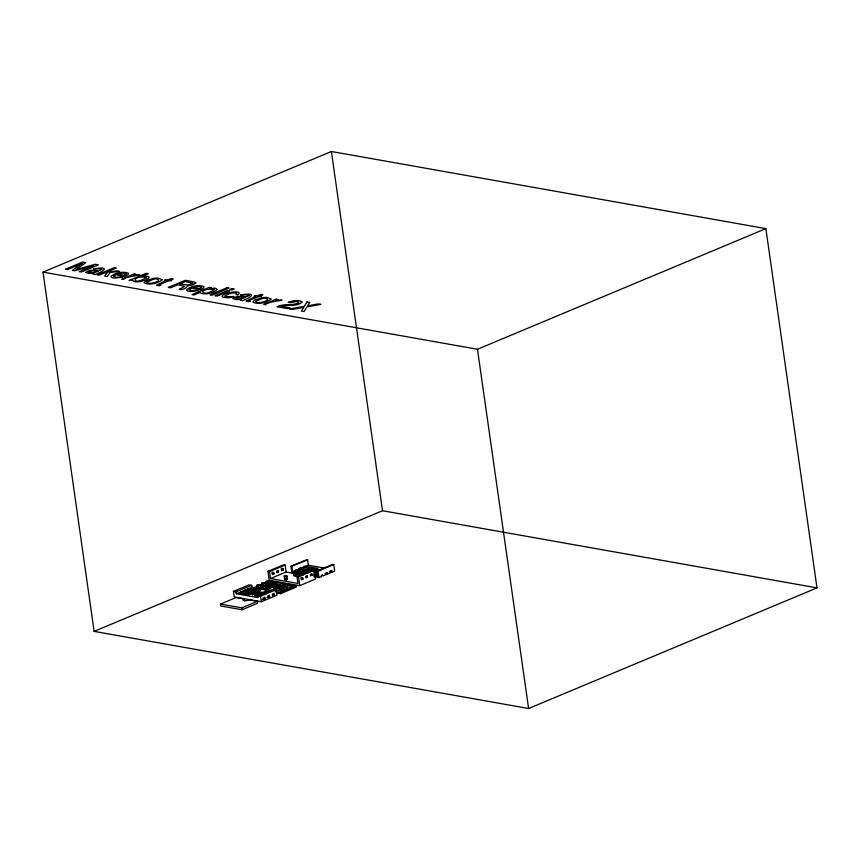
<?xml version="1.0" encoding="UTF-8"?>
<svg xmlns="http://www.w3.org/2000/svg" width="860" height="860" viewBox="0 0 860 860"><rect width="100%" height="100%" fill="white"/><g stroke="black" fill="none" stroke-linecap="round" stroke-linejoin="round"><path stroke-width="1.29" d="M244.154 598.958L243.606 599.216A3.795 1.107 -8.1 0 0 244.304 600.592A3.795 1.107 -8.1 0 0 249.26 599.925L257.419 601.312L257.699 603.226L242.058 609.772L220.73 605.978L220.461 604.064L236.091 597.528L244.154 598.958L244.423 600.871M43 272.125L331.39 151.489L765.873 228.62L817 587.875L528.61 708.511L94.127 631.38L43 272.125L477.472 349.267L765.873 228.62M94.127 631.38L382.528 510.733L817 587.875M267.933 571.33L269.502 571.61L270.491 578.554L297.925 583.435L296.937 576.479L312.578 569.943L314.147 570.223L315.405 579.092L299.774 585.628L269.191 580.199L267.933 571.33L283.563 564.794L285.133 565.063L286.122 572.018L293.959 573.416M269.502 571.61L285.133 565.063M282.951 568.524L281.327 569.202L281.542 570.76L283.166 570.083L282.951 568.524L281.338 568.234M291.916 572.771L291.002 566.299L306.633 559.763L307.59 559.924L308.342 565.203L324.134 568.009M274.017 573.91L272.394 574.587L272.168 573.029L273.792 572.351L274.017 573.91L272.48 573.641L272.265 572.083M278.586 571.997L276.974 572.674L276.748 571.115L278.371 570.438L278.586 571.997L277.027 571.717M291.002 566.299L307.59 559.924M276.146 589.67L260.515 596.206L257.892 595.743L273.534 589.207L276.146 589.67L276.931 595.184L261.3 601.721L234.21 596.915L233.425 591.4L249.056 584.864L251.679 585.327L251.948 587.24L271.233 590.669M233.425 591.4L236.048 591.863L251.679 585.327M270.491 578.554L286.122 572.018M236.317 593.776L238.639 592.809L248.368 594.862L251.303 594.153L245.852 593.174L247.357 592.54L254.625 593.83L257.871 594.411L258.172 597.657L236.317 593.776L236.048 591.863M240.37 592.852L240.262 592.132L243.487 590.777L252.765 592.422L253.098 594.819M244.853 590.971L244.756 590.25L247.798 588.982L252.292 589.777L249.787 590.82L254.56 591.669L254.904 594.067L255.775 594.228M247.798 588.982L247.906 589.702L251.948 587.24M256.957 585.198L265.848 586.767L266.923 586.316L267.159 587.993L266.084 588.455L257.194 586.875L256.957 585.198L258.032 584.746L264.138 585.821L266.826 584.703L271.997 585.617L272.233 587.294L267.224 586.842L266.976 585.155L265.02 585.982L272.233 587.294M266.482 585.789L261.773 584.961L261.526 583.284L262.612 582.822L273.802 584.864L274.039 586.541L270.685 586.38M270.008 583.693L266.342 583.037L266.106 581.36L267.191 580.909L296.012 585.993L296.173 587.133L280.532 593.679L276.716 593.002M312.943 570.309L300.183 568.041L298.742 568.643L311.503 570.911M253.635 587.788L257.237 586.284M259.645 585.273L262.053 584.262M264.461 583.263L269.266 581.253M291.959 566.471L292.712 571.739L308.342 565.203M257.194 586.875L258.269 586.423M261.773 584.961L262.848 584.51M266.342 583.037L269.965 583.037M284.198 576.178L287.025 576.028L287.498 579.393L286.423 579.844L284.671 579.533L284.198 576.178L287.025 576.028M293.357 572.341L296.184 572.201L296.657 575.555L295.582 576.007L293.83 575.695L293.357 572.341L296.184 572.201M249.422 588.304L260.58 590.283L257.699 590.96L253.56 589.949L252.216 590.508L262.741 592.368L265.6 591.175L269.008 591.777M274.996 582.94L275.232 584.617L276.318 584.166L276.082 582.489L271.308 583.349L275.598 584.112L275.931 587.316M304.999 570.245L305.171 571.438L302.849 572.416L295.775 571.158L295.614 569.954L302.677 571.212L304.999 570.245L310.696 571.255M308.278 570.169L308.106 568.965L310.438 567.998L310.718 569.954M240.262 592.132L244.713 592.916L247.4 591.798L252.765 592.422M244.756 590.25L254.56 591.669M284.671 579.533L285.756 579.081M293.83 575.695L294.915 575.243M307.665 573.276L304.246 572.663L304.075 571.459L305.321 570.943L309.611 571.707M304.762 566.127L318.017 568.481L316.598 569.083L311.793 568.234L310.546 568.75L314.835 569.513L313.76 569.965L308.106 568.965M266.976 585.155L271.997 585.617M261.526 583.284L273.802 584.864M266.106 581.36L272.222 582.446L269.707 583.499L275.598 584.112M267.116 588.745L270.631 588.509L267.116 588.745L267.288 589.938M254.023 591.895L254.367 594.292L254.904 594.067M255.807 591.153L256.151 593.55L256.258 590.96M276.759 588.53L274.136 588.068L273.888 586.391L274.609 586.09M296.937 576.479L298.506 576.759L314.147 570.223M257.871 594.411L254.818 595.679L258.226 596.281M329.606 571.707L332.024 572.136L334.647 571.04L333.723 564.568L318.092 571.104L314.867 570.653L313.427 571.255L317.179 571.921M274.136 588.068L274.856 587.767M279.672 588.616L279.435 586.939L276.748 588.068L282.854 589.143L283.09 590.831L282.015 591.282L275.028 590.035L274.791 588.358L277.834 587.09L273.888 586.391M285.025 584.08L282.166 585.273L277.5 584.875L282.317 585.735L284.821 584.682L290.927 585.767L292.013 585.316L292.25 586.993L291.164 587.445L285.058 586.37L282.553 587.412M281.639 586.853L281.876 588.53L281.639 586.853L283.177 586.477L283.768 589.283M283.177 586.477L275.694 585.628L281.908 586.735M315.953 574.749L315.792 573.545L318.125 572.567L313.717 571.782M303 579.059L301.387 579.737L301.161 578.178L302.785 577.501L303 579.059L301.452 578.78L301.226 577.221M307.568 577.135L305.945 577.823L305.73 576.264L307.342 575.587L307.568 577.135L306.031 576.866M312.137 575.222L310.514 575.899L310.299 574.34L311.922 573.663L312.137 575.222L310.611 574.953M313.911 574.663L315.652 573.942L315.48 572.738M284.423 588.982L284.187 587.305L287.433 587.229L287.67 588.907L286.584 589.369L281.876 588.53M274.791 588.358L281.768 589.605L282.854 589.143M284.187 587.305L287.433 587.229M220.461 604.064L241.789 607.848L257.419 601.312M266.88 597.313L269.642 596.84L269.416 595.281L267.793 595.958L268.019 597.517L269.642 596.84M263.44 599.431L265.063 598.754L264.837 597.195L263.214 597.872L263.44 599.431L262.3 599.226M274.222 594.926L272.599 595.604L272.373 594.045L273.996 593.368L274.222 594.926L273.082 594.722L273.265 596.034M329.272 571.341L330.412 571.545L330.584 572.738L327.445 574.05L327.273 572.857L325.833 573.459L326.004 574.652L322.855 575.974L322.683 574.77L321.35 575.329L321.511 576.533L319.006 577.576L313.846 576.662M330.412 571.545L331.852 570.933L332.024 572.136M275.286 591.626L280.371 592.54L296.012 585.993M333.723 564.568L332.583 564.364L316.953 570.911L317.706 576.178L313.76 575.48M330.724 570.739L331.852 570.933M303.322 566.729L310.438 567.998M306.138 567.536L313.373 568.825M315.781 569.255L318.189 569.675M320.705 570.556L315.674 570.309L317.888 570.696M326.144 572.653L327.273 572.857M311.793 570.148L313.932 570.524M302.913 569.696L300.355 569.245L300.183 568.041M305.461 570.148L311.836 571.276M317.523 572.287L315.039 571.846L314.867 570.653M324.962 573.609L327.445 574.05M307.45 571.846L309.729 572.244M313.889 572.986L317.2 573.577M308.987 572.351L304.075 571.459M315.792 573.545L318.092 573.964M295.216 570.696L307.665 572.9M314.104 574.05L317.77 574.695M281.553 569.793L283.166 570.083M292.712 571.739L304.548 573.846M295.786 573.459L303.526 574.835M296.571 573.878L301.806 574.803M273.695 585.413L275.834 585.789L275.114 586.09L274.877 584.413M272.534 585.638L279.435 586.939M283.413 588.154L282.714 586.402M271.416 586.079L274.039 586.541M279.661 587.971L282.144 588.412M260.72 586.853L263.16 587.283M280.65 590.39L283.09 590.831M268.374 589.272L268.556 588.143M254.904 588.014L271.459 590.949M267.428 592.465L265.202 592.067L262.698 593.12L257.688 592.551L263.375 593.561M263.472 593.518L265.622 593.905M262.117 594.088L255.882 593.303L260.354 594.099L257.667 595.217L259.892 595.614M256.151 593.55L257.022 593.701M254.367 594.292L255.237 594.453M253.84 594.303L256.076 594.701M263.923 598.549L265.063 598.754M477.472 349.267L528.61 708.511M331.39 151.489L382.528 510.733M318.092 571.104L319.006 577.576M316.598 569.083L316.76 570.277M316.243 569.019L316.415 570.212M313.76 569.965L313.932 571.169M311.793 568.234L311.954 569.428M302.677 571.212L302.849 572.416M298.506 576.759L299.774 585.628M295.098 572.653L295.582 576.007M290.927 585.767L291.164 587.445M285.939 576.479L286.423 579.844M286.348 587.681L286.584 589.369M284.821 584.682L285.058 586.37M282.091 586.928L282.317 589.885M281.768 589.605L282.015 591.282M280.371 592.54L280.532 593.679M273.093 582.607L273.329 584.284M273.072 585.166L273.319 586.842M271.276 585.918L271.513 587.595M265.848 586.767L266.084 588.455M265.6 591.175L265.944 593.572M260.515 596.206L261.3 601.721M256.355 589.218L256.688 591.615M255.818 589.433L256.162 591.83M252.216 592.647L252.56 595.045M247.024 593.12L247.368 595.518M243.487 590.777L243.595 591.497M241.789 607.848L242.058 609.772M214.376 289.422C202.207 298.667 196.134 287.67 214.376 289.422M222.181 296.152L223.159 297.323L227.545 297.786A5.998 1.752 -8.1 0 0 231.34 297.281L234.071 296.496L225.427 296.678A3.601 1.053 -8.1 0 1 224.987 295.894L229.212 293.744L233.597 292.808L236.779 293.195L235.952 294.529L237.919 294.883C244.476 289.283 223.342 292.518 222.181 296.152M159.53 284.649L160.917 285.144L159.272 285.832L156.348 285.176L166.034 280.639L164.4 280.349L166.109 279.64L167.743 279.93L171.215 278.479L173.258 278.844L169.785 280.296L171.71 280.629L168.076 281.005L159.53 284.649M249.131 300.559L250.529 301.054L248.873 301.742L245.949 301.086L255.635 296.55L254.001 296.259L255.71 295.55L257.344 295.84L260.817 294.389L262.859 294.743L259.387 296.195L261.311 296.539L257.677 296.915L249.131 300.559M113.681 276.243L115.864 277.275L122.862 277.049L114.907 278.113L112.09 277.662L110.94 276.512C115.261 272.523 122.808 271.19 128.398 273.147L128.108 274.662L124.678 276.382L115.853 274.824L113.681 276.243M189.2 289.648L191.382 290.68L198.38 290.454L190.425 291.519L187.609 291.067L186.47 289.917C190.791 285.928 198.338 284.606 203.917 286.552L203.637 288.068L200.197 289.798L191.371 288.229L189.2 289.648M101.759 269.373L99.255 270.567L89.924 270.298L85.613 272.383L88.795 273.48L93.697 273.211L92.934 274.103L95.256 274.501C104.124 271.212 110.8 265.88 93.181 268.954L98.556 268.653L101.759 269.373M248.97 295.507L246.465 296.711L237.134 296.431L232.823 298.517L236.005 299.613L240.907 299.344L240.144 300.237L242.466 300.635C251.625 297.302 257.753 291.991 240.392 295.087L245.767 294.786L248.97 295.507M146.867 282.037C148.382 285.66 163.873 280.446 156.907 278.93A3.999 1.172 -8.1 0 0 153.703 279.177L146.867 282.037M255.678 301.355C257.194 304.977 272.684 299.764 265.719 298.248A3.999 1.172 -8.1 0 0 262.515 298.495L255.678 301.355M195.844 282.897L192.242 285.09L187.383 285.832C187.426 287.992 181.621 290.497 179.213 289.379L184.728 286.391L177.783 284.767L170.474 287.82L168.237 287.423L185.298 280.296L194.521 282.015L195.844 282.897M146.555 277.522C131.365 286.917 131.279 274.49 146.555 277.522M132.58 280.145C135.568 286.187 161.239 274.781 142.018 276.264L148.21 273.673L146.243 273.319L129.129 280.478L132.58 280.145M162.078 279.661L161.884 280.166C156.95 283.445 149.575 285.531 144.05 282.822L145.921 280.747L153.746 278.339A7.213 2.107 -8.1 0 1 158.391 278.124L162.078 279.661M270.889 298.979L270.696 299.484C265.762 302.763 258.376 304.848 252.861 302.139L254.721 300.065L262.558 297.657A7.213 2.107 -8.1 0 1 267.202 297.442L270.889 298.979M88.688 271.814C90.472 274.007 95.686 272.437 98.276 271.233L92.02 270.889L88.688 271.814M235.909 297.947C237.682 300.14 242.896 298.57 245.487 297.366L239.23 297.022L235.909 297.947M126.033 273.953L124.259 275.318L117.562 274.136L123.044 273.072L126.033 273.953M201.552 287.358L199.778 288.734L193.091 287.541L198.574 286.477L201.552 287.358M192.651 283.23L188.028 285.047L179.719 283.961L185.545 281.521L192.651 283.23M302.01 302.15C296.56 307.224 287.853 304.107 281.241 306.31L290.035 307.869L288.068 308.697L277.006 306.74C283.811 303.354 291.852 305.977 298.603 302.881L298.635 301.903L296.517 301.462L290.196 302.688L288.132 302.322C292.196 300.925 298.613 298.99 302.01 302.15M217.268 289.508C213 293.185 205.841 295.023 200.401 293.023L200.391 292.303L194.048 294.958L192.017 294.604L209.356 287.348L211.323 287.702L209.679 288.39L215.419 288.208L217.268 289.508M306.998 301.903L304.225 306.364L289.573 308.966L292.271 309.45L303.86 307.321L301.301 311.051L304.075 311.546L307.009 306.859L320.866 304.365L318.2 303.892L307.493 305.87L309.804 302.397L306.998 301.903M110.144 272.48L107.231 276.598L104.641 276.135L107.156 272.846L103.856 273.211L99.19 275.168L97.244 274.824L114.305 267.686L116.251 268.03L106.339 272.179L116.82 270.889L119.411 271.351L110.144 272.48M81.98 263.536L72.337 270.405L74.551 270.793L93.654 265.611L79.217 271.62L81.345 271.997L98.406 264.869L95.234 264.3L76.099 269.502L85.774 262.623L82.571 262.053L65.51 269.191L67.65 269.567L81.98 263.536M134.106 273.953L121.669 279.156L123.689 279.521C122.937 276.479 152.317 273.953 133.881 275.2L136.03 274.297L134.106 273.953M227.061 287.702L210.001 294.84L212.022 295.195L229.082 288.068L227.061 287.702M227.438 290.562L215.064 295.743L217.118 296.109L229.491 290.927L227.438 290.562M232.114 288.605L229.749 289.594L231.802 289.96L234.178 288.971L232.114 288.605M276.2 299.183L263.762 304.386L265.783 304.741C265.03 301.709 294.41 299.183 275.974 300.419L278.124 299.527L276.2 299.183M277.715 584.305L276.275 584.908L279.801 584.682L277.715 584.305"/></g></svg>
